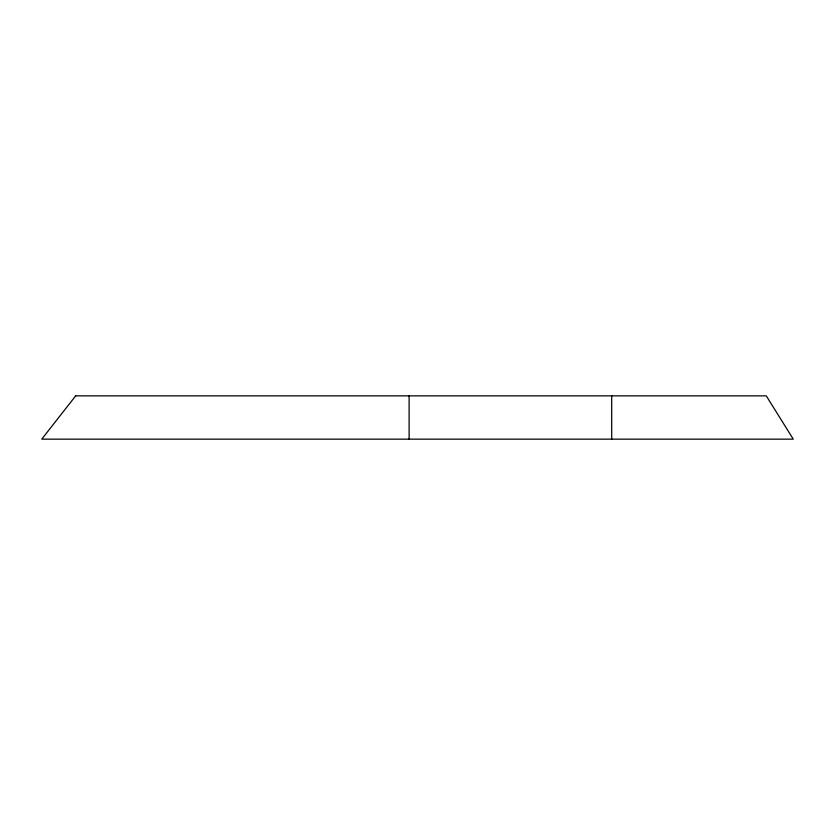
<?xml version="1.0" encoding="UTF-8"?>
<svg xmlns="http://www.w3.org/2000/svg" width="835" height="835" viewBox="0 0 835 835"><rect width="100%" height="100%" fill="white"/><g stroke="black" fill="none" stroke-linecap="round" stroke-linejoin="round"><path stroke-width="1.25" d="M611.7 395.853L611.7 439.147M409.119 395.853L409.119 439.147M75.693 395.853L41.75 439.147L793.25 439.147L766.269 395.853L75.693 395.853"/></g></svg>
